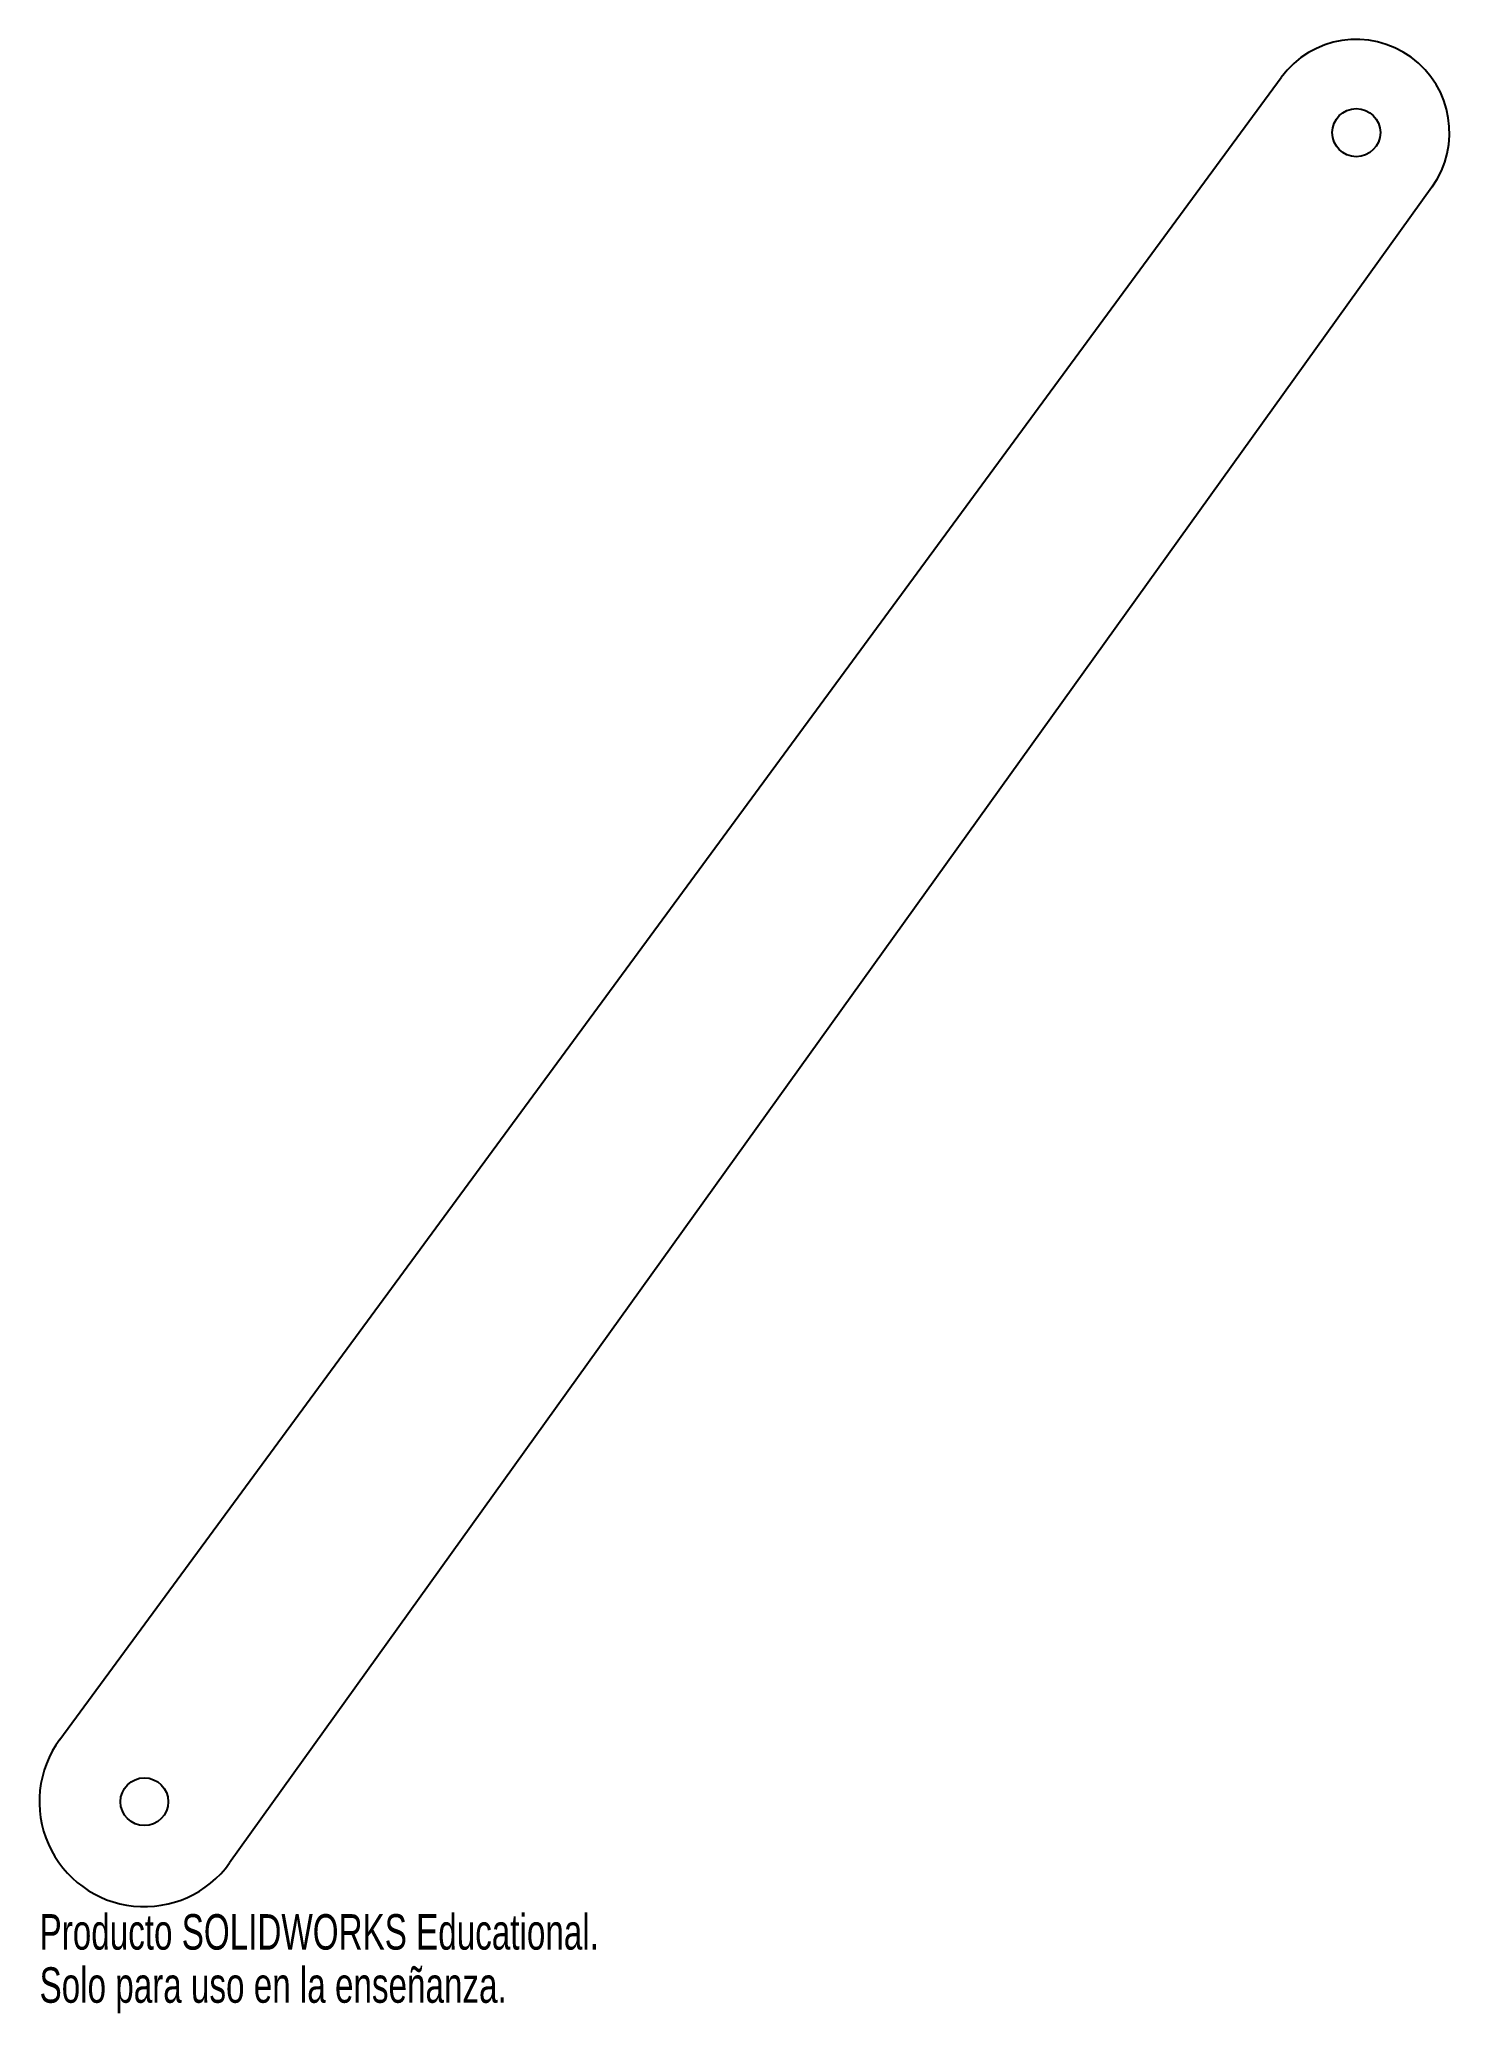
# Model space of a CAD drawing. Header units: inches. Extents: x 5.4 to 13, y 5.4 to 16.
import ezdxf

# ---------------------------------------------------------------- set-up
doc = ezdxf.new("R2010")
doc.units = ezdxf.units.IN
doc.header["$MEASUREMENT"] = 0
doc.styles.add('SLDTEXTSTYLE0', font='TXT', dxfattribs={"width": 0.7})

msp = doc.modelspace()

# ---------------------------------------------------------------- linework, layer by layer
at = {"color": 7, "linetype": 'Continuous', "lineweight": 25}
for p, q in [((5.547, 6.896), (12.097, 15.81)), ((12.906, 15.222), (6.457, 6.235))]:
    msp.add_line(p, q, dxfattribs=at)
for centre, radius in [((12.5, 15.514), 0.129), ((6, 6.563), 0.128)]:
    msp.add_circle(centre, radius, dxfattribs=at)
for centre, radius, start, end in [((12.5, 15.514), 0.5, 324.3369, 143.6894), ((6, 6.563), 0.563, 143.6894, 324.3369)]:
    msp.add_arc(centre, radius, start, end, dxfattribs=at)

# ---------------------------------------------------------------- texts
at = {"color": 7, "linetype": 'Continuous', "char_height": 0.1903, "attachment_point": 1, "style": 'SLDTEXTSTYLE0'}
for s, insert in [('Producto SOLIDWORKS Educational.', (5.438, 5.96)), ('Solo para uso en la enseñanza.', (5.438, 5.675))]:
    msp.add_mtext(s, dxfattribs=dict(at, insert=insert))

doc.saveas('drawing.dxf')
